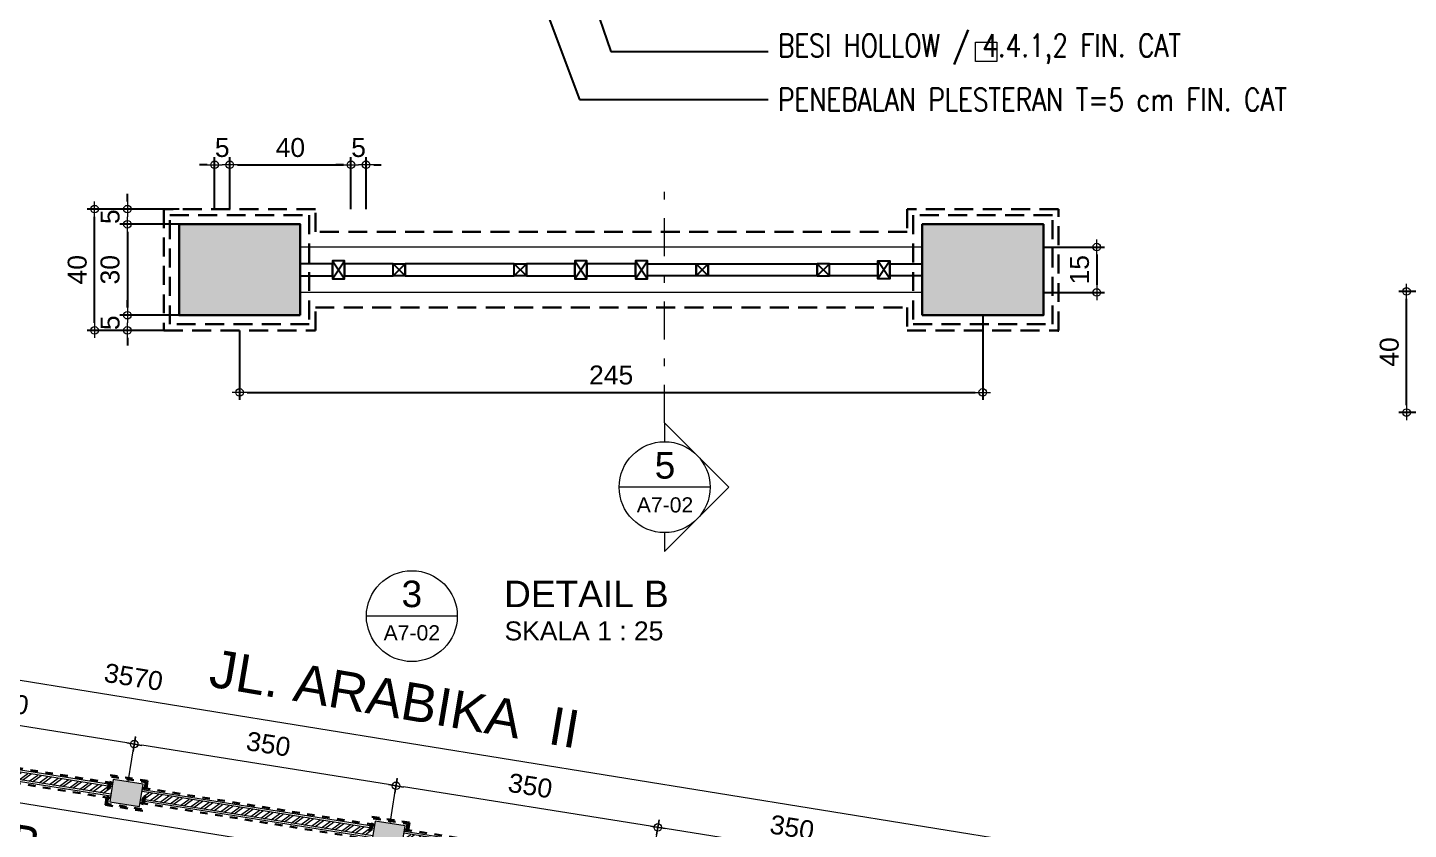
# Model space of a CAD drawing. Header units: millimetres. Extents: x -11 to 1625, y -267 to 195.
# Drawn here: x 852.22 to 870.45, y 96.79 to 107.38 of the extents above; entities that cross this region are included whole.
import ezdxf
from ezdxf import colors
from ezdxf.entities.mleader import LeaderData, LeaderLine
from ezdxf.enums import TextEntityAlignment as Align
from ezdxf.math import Vec2, Vec3

# ---------------------------------------------------------------- set-up
doc = ezdxf.new("R2010")
doc.units = ezdxf.units.MM
doc.linetypes.add('DASHDOT', pattern=[1, 0.5, -0.25, 0, -0.25])
doc.linetypes.add('DASHED2', pattern=[0.375, 0.25, -0.125])
for name, color, linetype, lineweight in [('ars', 11, 'Continuous', 5), ('CONCRETE', 8, 'Continuous', 5), ('dinding', 5, 'Continuous', 15), ('KOLOM', 1, 'Continuous', 30), ('lan', 7, 'Continuous', 15), ('not', 7, 'Continuous', 20), ('PAGAR', 4, 'Continuous', 18), ('TEXT KETERANGAN', 7, 'Continuous', 9), ('u', 6, 'Continuous', 20)]:
    doc.layers.add(name, color=color, linetype=linetype, lineweight=lineweight)
doc.layers.add('BESI', color=10, linetype='Continuous')
doc.styles.add('ATTR', font='romans.shx', dxfattribs={"width": 0.8, "height": 1.735066})
doc.styles.add('ISO', font='arial.ttf', dxfattribs={"width": 0.85})
doc.styles.add('S', font='SIMPLEX', dxfattribs={"width": 1.1})
doc.styles.get("Standard").update_dxf_attribs({"font": 'ARIALUNI.TTF'})
doc.dimstyles.new('SK-25', dxfattribs={"dimtxt": 0.25, "dimasz": 0.1, "dimexe": 0.1, "dimexo": 0, "dimgap": 0.1, "dimtad": 1, "dimdec": 0, "dimlfac": 25, "dimzin": 12, "dimdsep": 46, "dimtxsty": 'Standard', "dimblk": 'BULAT', "dimcen": 0.1, "dimclrd": 256, "dimadec": 0, "dimazin": 3, "dimtfac": 1, "dimtdec": 0, "dimtofl": 0, "dimtmove": 0, "dimatfit": 3, "dimldrblk": 'BULAT', "dimfxl": 0, "dimtolj": 1, "dimtzin": 0, "dimarcsym": 0})
doc.dimstyles.new('SK100', dxfattribs={"dimtxt": 0.25, "dimasz": 0.1, "dimexe": 0.1, "dimexo": 0, "dimgap": 0.15, "dimtad": 1, "dimdec": 0, "dimlfac": 100, "dimzin": 12, "dimdsep": 46, "dimtxsty": 'Standard', "dimblk": 'BULAT', "dimcen": 0.1, "dimclrd": 256, "dimclre": 256, "dimclrt": 256, "dimadec": 0, "dimazin": 3, "dimtfac": 1, "dimtdec": 0, "dimtofl": 0, "dimtmove": 0, "dimatfit": 3, "dimldrblk": 'BULAT', "dimfxl": 0, "dimtolj": 1, "dimtzin": 0, "dimlwd": -1, "dimlwe": -1, "dimarcsym": 0})

# ---------------------------------------------------------------- blocks, each defined once
blk = doc.blocks.new('DENAH PAGAR TYPEA2')
h = blk.add_hatch(color=256)
h.paths.add_polyline_path([(-1.0264, -0.025), (-1.4264, -0.025), (-1.4264, 0.275), (-1.0264, 0.275)], flags=17)
h.paths.add_polyline_path([(-1.4264, -0.025), (-1.0264, -0.025), (-1.0264, 0.275), (-1.4264, 0.275)])
at = {"layer": 'CONCRETE'}
for points in [[(-1.0264, -0.025), (-1.4264, -0.025), (-1.4264, 0.275), (-1.0264, 0.275)], [(1.0264, -0.025), (1.4264, -0.025), (1.4264, 0.275), (1.0264, 0.275)]]:
    blk.add_hatch(color=256, dxfattribs=at).paths.add_polyline_path(points)
at = {"layer": 'BESI'}
for points in [[(-0.92, 0.145), (-1.0264, 0.145), (-1.0264, 0.105), (-0.92, 0.105)], [(-0.72, 0.145), (-0.88, 0.145), (-0.88, 0.105), (-0.72, 0.105)], [(-0.32, 0.145), (-0.68, 0.145), (-0.68, 0.105), (-0.32, 0.105)], [(-0.12, 0.145), (-0.28, 0.145), (-0.28, 0.105), (-0.12, 0.105)], [(0.08, 0.145), (-0.08, 0.145), (-0.08, 0.105), (0.08, 0.105)], [(0.12, 0.145), (0.28, 0.145), (0.28, 0.105), (0.12, 0.105)], [(0.32, 0.145), (0.68, 0.145), (0.68, 0.105), (0.32, 0.105)], [(0.72, 0.145), (0.88, 0.145), (0.88, 0.105), (0.72, 0.105)], [(0.92, 0.145), (1.0264, 0.145), (1.0264, 0.105), (0.92, 0.105)]]:
    blk.add_lwpolyline(points, close=True, dxfattribs=at)
for points in [[(-0.92, 0.095), (-0.88, 0.095), (-0.88, 0.155), (-0.92, 0.155), (-0.92, 0.095), (-0.88, 0.155), (-0.92, 0.155), (-0.88, 0.095)], [(-0.72, 0.145), (-0.68, 0.145), (-0.68, 0.105), (-0.72, 0.105), (-0.72, 0.145), (-0.68, 0.105), (-0.68, 0.145), (-0.72, 0.105)], [(-0.72, 0.145), (-0.68, 0.145), (-0.68, 0.105), (-0.72, 0.105), (-0.72, 0.145), (-0.68, 0.105), (-0.68, 0.145), (-0.72, 0.105)], [(-0.32, 0.145), (-0.28, 0.145), (-0.28, 0.105), (-0.32, 0.105), (-0.32, 0.145), (-0.28, 0.105), (-0.28, 0.145), (-0.32, 0.105)], [(-0.32, 0.145), (-0.28, 0.145), (-0.28, 0.105), (-0.32, 0.105), (-0.32, 0.145), (-0.28, 0.105), (-0.28, 0.145), (-0.32, 0.105)], [(-0.12, 0.095), (-0.08, 0.095), (-0.08, 0.155), (-0.12, 0.155), (-0.12, 0.095), (-0.08, 0.155), (-0.12, 0.155), (-0.08, 0.095)], [(0.08, 0.095), (0.12, 0.095), (0.12, 0.155), (0.08, 0.155), (0.08, 0.095), (0.12, 0.155), (0.08, 0.155), (0.12, 0.095)], [(0.28, 0.145), (0.32, 0.145), (0.32, 0.105), (0.28, 0.105), (0.28, 0.145), (0.32, 0.105), (0.32, 0.145), (0.28, 0.105)], [(0.28, 0.145), (0.32, 0.145), (0.32, 0.105), (0.28, 0.105), (0.28, 0.145), (0.32, 0.105), (0.32, 0.145), (0.28, 0.105)], [(0.72, 0.145), (0.68, 0.145), (0.68, 0.105), (0.72, 0.105), (0.72, 0.145), (0.68, 0.105), (0.68, 0.145), (0.72, 0.105)], [(0.72, 0.145), (0.68, 0.145), (0.68, 0.105), (0.72, 0.105), (0.72, 0.145), (0.68, 0.105), (0.68, 0.145), (0.72, 0.105)], [(0.92, 0.095), (0.88, 0.095), (0.88, 0.155), (0.92, 0.155), (0.92, 0.095), (0.88, 0.155), (0.92, 0.155), (0.88, 0.095)]]:
    blk.add_lwpolyline(points, dxfattribs=at)
at = {"layer": 'dinding'}
for points in [[(-1.4264, -0.025), (-1.0264, -0.025), (-1.0264, 0.275), (-1.4264, 0.275)], [(1.4264, -0.025), (1.0264, -0.025), (1.0264, 0.275), (1.4264, 0.275)]]:
    blk.add_lwpolyline(points, close=True, dxfattribs=at)
at = {"layer": 'KOLOM', "linetype": 'DASHED2', "ltscale": 0.25}
blk.add_lwpolyline([(-0.9764, 0.25), (-0.9764, 0.325), (-1.4764, 0.325), (-1.4764, -0.075), (-0.9764, -0.075), (-0.9764, 0), (0.9764, 0), (0.9764, -0.075), (1.4764, -0.075), (1.4764, 0.325), (0.9764, 0.325), (0.9764, 0.25), (-0.9764, 0.25)], dxfattribs=at)
for points in [[(-0.9964, -0.055), (-1.4564, -0.055), (-1.4564, 0.305), (-0.9964, 0.305)], [(0.9964, -0.055), (1.4564, -0.055), (1.4564, 0.305), (0.9964, 0.305)]]:
    blk.add_lwpolyline(points, close=True, dxfattribs=at)
at = {"layer": 'KOLOM'}
for points in [[(-1.0264, -0.025), (-1.4264, -0.025), (-1.4264, 0.275), (-1.0264, 0.275)], [(1.0264, -0.025), (1.4264, -0.025), (1.4264, 0.275), (1.0264, 0.275)]]:
    blk.add_lwpolyline(points, close=True, dxfattribs=at)
at = {"layer": 'lan'}
blk.add_line((1.4764, -0.0802), (1.4764, -0.075), dxfattribs=at)
at = {"layer": 'PAGAR'}
for p, q in [((1.0264, 0.2), (-1.0264, 0.2)), ((1.0264, 0.05), (-1.0264, 0.05))]:
    blk.add_line(p, q, dxfattribs=at)
blk = doc.blocks.new('Ndtpd')
blk.add_line((0.747, 0), (-0.747, 0))
blk.add_circle((0, 0), 0.747)
at = {"flags": 4}
for tag, height, p in [('NO', 0.5, (0, 0.148)), ('NOLBR', 0.3, (0, -0.398))]:
    blk.add_attdef(tag, text='', height=height, dxfattribs=at).set_placement(p, align=Align.CENTER)
for tag, p, height in [('NDTPD', (1.516, 0.148), 0.5), ('SKALA', (1.523, -0.398), 0.3)]:
    blk.add_attdef(tag, p, '', height=height, dxfattribs=at)
blk = doc.blocks.new('BULAT')
for p, q in [((-1, 0), (1, 0)), ((0, -1), (0, 1))]:
    blk.add_line(p, q)
blk.add_circle((0, 0), 0.5)
blk = doc.blocks.new('*D679')
at = {"layer": 'Defpoints', "color": 0}
for p in [(864.833, 103.579), (855.022, 103.379), (864.833, 102.56)]:
    blk.add_point(p, dxfattribs=at)
at = {"layer": 'u', "color": 0, "lineweight": -2}
for p, q in [((864.833, 103.579), (864.833, 102.46)), ((855.022, 103.379), (855.022, 102.46))]:
    blk.add_line(p, q, dxfattribs=at)
at = {"layer": 'u', "lineweight": -2}
blk.add_line((855.122, 102.56), (864.733, 102.56), dxfattribs=at)
at = {"layer": 'u', "lineweight": -2, "xscale": 0.1, "yscale": 0.1, "zscale": 0.1, "rotation": 180}
blk.add_blockref('BULAT', (855.022, 102.56), dxfattribs=at)
at = {"layer": 'u', "lineweight": -2, "xscale": 0.1, "yscale": 0.1, "zscale": 0.1}
blk.add_blockref('BULAT', (864.833, 102.56), dxfattribs=at)
at = {"layer": 'u', "color": 0, "insert": (859.927, 102.788), "char_height": 0.25, "attachment_point": 5}
blk.add_mtext('\\A1;245', dxfattribs=at)
blk = doc.blocks.new('*D680')
at = {"layer": 'Defpoints', "color": 0}
for p in [(854.222, 104.779), (853.54, 103.579), (854.222, 103.579)]:
    blk.add_point(p, dxfattribs=at)
at = {"layer": 'u', "color": 0, "lineweight": -2}
for p, q in [((854.222, 104.779), (853.44, 104.779)), ((854.222, 103.579), (853.44, 103.579))]:
    blk.add_line(p, q, dxfattribs=at)
at = {"layer": 'u', "lineweight": -2}
blk.add_line((853.54, 104.679), (853.54, 103.679), dxfattribs=at)
at = {"layer": 'u', "lineweight": -2, "xscale": 0.1, "yscale": 0.1, "zscale": 0.1}
for p, rotation in [((853.54, 104.779), 90), ((853.54, 103.579), 270)]:
    blk.add_blockref('BULAT', p, dxfattribs=dict(at, rotation=rotation))
at = {"layer": 'u', "color": 0, "insert": (853.312, 104.179), "char_height": 0.25, "attachment_point": 5, "rotation": 90}
blk.add_mtext('\\A1;30', dxfattribs=at)
blk = doc.blocks.new('*D681')
at = {"layer": 'Defpoints', "color": 0}
for p in [(853.54, 104.979), (854.222, 104.979), (854.222, 104.779)]:
    blk.add_point(p, dxfattribs=at)
at = {"layer": 'u', "lineweight": -2}
for p, q in [((853.54, 105.079), (853.54, 105.179)), ((853.54, 104.679), (853.54, 104.579))]:
    blk.add_line(p, q, dxfattribs=at)
at = {"layer": 'u', "color": 0, "lineweight": -2}
for p, q in [((854.222, 104.979), (853.44, 104.979)), ((854.222, 104.779), (853.44, 104.779))]:
    blk.add_line(p, q, dxfattribs=at)
at = {"layer": 'u', "lineweight": -2, "xscale": 0.1, "yscale": 0.1, "zscale": 0.1}
for p, rotation in [((853.54, 104.979), 270), ((853.54, 104.779), 90)]:
    blk.add_blockref('BULAT', p, dxfattribs=dict(at, rotation=rotation))
at = {"layer": 'u', "color": 0, "insert": (853.313, 104.879), "char_height": 0.25, "attachment_point": 5, "rotation": 90}
blk.add_mtext('\\A1;5', dxfattribs=at)
blk = doc.blocks.new('*D678')
at = {"layer": 'Defpoints', "color": 0}
for p in [(854.222, 103.579), (853.54, 103.379), (854.222, 103.379)]:
    blk.add_point(p, dxfattribs=at)
at = {"layer": 'u', "lineweight": -2}
for p, q in [((853.54, 103.679), (853.54, 103.779)), ((853.54, 103.279), (853.54, 103.179))]:
    blk.add_line(p, q, dxfattribs=at)
at = {"layer": 'u', "color": 0, "lineweight": -2}
for p, q in [((854.222, 103.579), (853.44, 103.579)), ((854.222, 103.379), (853.44, 103.379))]:
    blk.add_line(p, q, dxfattribs=at)
at = {"layer": 'u', "lineweight": -2, "xscale": 0.1, "yscale": 0.1, "zscale": 0.1}
for p, rotation in [((853.54, 103.579), 270), ((853.54, 103.379), 90)]:
    blk.add_blockref('BULAT', p, dxfattribs=dict(at, rotation=rotation))
at = {"layer": 'u', "color": 0, "insert": (853.313, 103.479), "char_height": 0.25, "attachment_point": 5, "rotation": 90}
blk.add_mtext('\\A1;5', dxfattribs=at)
blk = doc.blocks.new('*D682')
at = {"layer": 'Defpoints', "color": 0}
for p in [(853.107, 104.979), (854.022, 104.979), (854.022, 103.379)]:
    blk.add_point(p, dxfattribs=at)
at = {"layer": 'u', "color": 0, "lineweight": -2}
for p, q in [((854.022, 104.979), (853.007, 104.979)), ((854.022, 103.379), (853.007, 103.379))]:
    blk.add_line(p, q, dxfattribs=at)
at = {"layer": 'u', "lineweight": -2}
blk.add_line((853.107, 103.479), (853.107, 104.879), dxfattribs=at)
at = {"layer": 'u', "lineweight": -2, "xscale": 0.1, "yscale": 0.1, "zscale": 0.1}
for p, rotation in [((853.107, 104.979), 90), ((853.107, 103.379), 270)]:
    blk.add_blockref('BULAT', p, dxfattribs=dict(at, rotation=rotation))
at = {"layer": 'u', "color": 0, "insert": (852.879, 104.179), "char_height": 0.25, "attachment_point": 5, "rotation": 90}
blk.add_mtext('\\A1;40', dxfattribs=at)
blk = doc.blocks.new('*D737')
at = {"layer": 'Defpoints', "color": 0}
for p in [(870.427, 103.893), (871.342, 103.893), (871.342, 102.293)]:
    blk.add_point(p, dxfattribs=at)
at = {"layer": 'u', "color": 0, "lineweight": -2}
for p, q in [((871.342, 103.893), (870.327, 103.893)), ((871.342, 102.293), (870.327, 102.293))]:
    blk.add_line(p, q, dxfattribs=at)
at = {"layer": 'u', "lineweight": -2}
blk.add_line((870.427, 102.393), (870.427, 103.793), dxfattribs=at)
at = {"layer": 'u', "lineweight": -2, "xscale": 0.1, "yscale": 0.1, "zscale": 0.1}
for p, rotation in [((870.427, 103.893), 90), ((870.427, 102.293), 270)]:
    blk.add_blockref('BULAT', p, dxfattribs=dict(at, rotation=rotation))
at = {"layer": 'u', "color": 0, "insert": (870.2, 103.093), "char_height": 0.25, "attachment_point": 5, "rotation": 90}
blk.add_mtext('\\A1;40', dxfattribs=at)
blk = doc.blocks.new('*D738')
at = {"layer": 'Defpoints', "color": 0}
for p in [(865.633, 104.479), (865.633, 103.879), (866.338, 103.879)]:
    blk.add_point(p, dxfattribs=at)
at = {"layer": 'u', "color": 0, "lineweight": -2}
for p, q in [((865.633, 104.479), (866.438, 104.479)), ((865.633, 103.879), (866.438, 103.879))]:
    blk.add_line(p, q, dxfattribs=at)
at = {"layer": 'u', "lineweight": -2}
blk.add_line((866.338, 104.379), (866.338, 103.979), dxfattribs=at)
at = {"layer": 'u', "lineweight": -2, "xscale": 0.1, "yscale": 0.1, "zscale": 0.1}
for p, rotation in [((866.338, 104.479), 90), ((866.338, 103.879), 270)]:
    blk.add_blockref('BULAT', p, dxfattribs=dict(at, rotation=rotation))
at = {"layer": 'u', "color": 0, "insert": (866.111, 104.179), "char_height": 0.25, "attachment_point": 5, "rotation": 90}
blk.add_mtext('\\A1;15', dxfattribs=at)
blk = doc.blocks.new('Npkn')
for p, q in [((0, 0.849), (0.849, 0)), ((0, 0.849), (0, 0.6)), ((0.6, 0), (-0.6, 0)), ((0, -0.849), (0.849, 0)), ((0, -0.6), (0, -0.849))]:
    blk.add_line(p, q)
blk.add_circle((0, 0), 0.6)
at = {"color": 5, "style": 'S', "width": 0.75, "flags": 4}
blk.add_attdef('NO', text='', height=0.3, dxfattribs=at).set_placement((0.005, 0.113), align=Align.CENTER)
at = {"style": 'S', "width": 0.75, "flags": 4}
blk.add_attdef('NOLBR', text='', height=0.2, dxfattribs=at).set_placement((0.005, -0.334), align=Align.CENTER)
blk = doc.blocks.new('*D3011')
at = {"layer": 'Defpoints', "color": 0}
for p in [(854.692, 105.564), (854.692, 104.979), (854.892, 104.979)]:
    blk.add_point(p, dxfattribs=at)
at = {"layer": 'u', "lineweight": -2}
for p, q in [((854.592, 105.564), (854.492, 105.564)), ((854.992, 105.564), (855.092, 105.564))]:
    blk.add_line(p, q, dxfattribs=at)
at = {"layer": 'u', "color": 0, "lineweight": -2}
for p, q in [((854.692, 104.979), (854.692, 105.664)), ((854.892, 104.979), (854.892, 105.664))]:
    blk.add_line(p, q, dxfattribs=at)
at = {"layer": 'u', "lineweight": -2, "xscale": 0.1, "yscale": 0.1, "zscale": 0.1}
blk.add_blockref('BULAT', (854.692, 105.564), dxfattribs=at)
at = {"layer": 'u', "lineweight": -2, "xscale": 0.1, "yscale": 0.1, "zscale": 0.1, "rotation": 180}
blk.add_blockref('BULAT', (854.892, 105.564), dxfattribs=at)
at = {"layer": 'u', "color": 0, "insert": (854.792, 105.791), "char_height": 0.25, "attachment_point": 5}
blk.add_mtext('\\A1;5', dxfattribs=at)
blk = doc.blocks.new('*D3012')
at = {"layer": 'Defpoints', "color": 0}
for p in [(856.692, 105.564), (856.492, 104.979), (856.692, 104.979)]:
    blk.add_point(p, dxfattribs=at)
at = {"layer": 'u', "lineweight": -2}
for p, q in [((856.392, 105.564), (856.292, 105.564)), ((856.792, 105.564), (856.892, 105.564))]:
    blk.add_line(p, q, dxfattribs=at)
at = {"layer": 'u', "color": 0, "lineweight": -2}
for p, q in [((856.492, 104.979), (856.492, 105.664)), ((856.692, 104.979), (856.692, 105.664))]:
    blk.add_line(p, q, dxfattribs=at)
at = {"layer": 'u', "lineweight": -2, "xscale": 0.1, "yscale": 0.1, "zscale": 0.1}
blk.add_blockref('BULAT', (856.492, 105.564), dxfattribs=at)
at = {"layer": 'u', "lineweight": -2, "xscale": 0.1, "yscale": 0.1, "zscale": 0.1, "rotation": 180}
blk.add_blockref('BULAT', (856.692, 105.564), dxfattribs=at)
at = {"layer": 'u', "color": 0, "insert": (856.592, 105.791), "char_height": 0.25, "attachment_point": 5}
blk.add_mtext('\\A1;5', dxfattribs=at)
blk = doc.blocks.new('*D3013')
at = {"layer": 'Defpoints', "color": 0}
for p in [(856.492, 105.564), (854.892, 104.979), (856.492, 104.979)]:
    blk.add_point(p, dxfattribs=at)
at = {"layer": 'u', "color": 0, "lineweight": -2}
for p, q in [((854.892, 104.979), (854.892, 105.664)), ((856.492, 104.979), (856.492, 105.664))]:
    blk.add_line(p, q, dxfattribs=at)
at = {"layer": 'u', "lineweight": -2}
blk.add_line((854.992, 105.564), (856.392, 105.564), dxfattribs=at)
at = {"layer": 'u', "lineweight": -2, "xscale": 0.1, "yscale": 0.1, "zscale": 0.1, "rotation": 180}
blk.add_blockref('BULAT', (854.892, 105.564), dxfattribs=at)
at = {"layer": 'u', "lineweight": -2, "xscale": 0.1, "yscale": 0.1, "zscale": 0.1}
blk.add_blockref('BULAT', (856.492, 105.564), dxfattribs=at)
at = {"layer": 'u', "color": 0, "insert": (855.692, 105.791), "char_height": 0.25, "attachment_point": 5}
blk.add_mtext('\\A1;40', dxfattribs=at)
blk = doc.blocks.new('*D3293')
at = {"layer": 'Defpoints', "color": 0}
for p in [(835.789, 100.341), (871.199, 95.678), (871.031, 94.64)]:
    blk.add_point(p, dxfattribs=at)
at = {"layer": 'u'}
for p, q in [((835.789, 100.341), (835.973, 101.477)), ((836.056, 101.362), (871.1, 95.694)), ((871.031, 94.64), (871.215, 95.776))]:
    blk.add_line(p, q, dxfattribs=at)
at = {"layer": 'u', "xscale": 0.1, "yscale": 0.1, "zscale": 0.1}
for p, rotation in [((835.957, 101.378), 170.8113415547751), ((871.199, 95.678), 350.8113415547751)]:
    blk.add_blockref('BULAT', p, dxfattribs=dict(at, rotation=rotation))
at = {"layer": 'u', "insert": (853.622, 98.802), "char_height": 0.25, "attachment_point": 5, "rotation": 350.8113}
blk.add_mtext('\\A1;3570', dxfattribs=at)
blk = doc.blocks.new('PAGAR TYPE-B')
at = {"layer": 'ars'}
h = blk.add_hatch(dxfattribs=at)
h.set_pattern_fill('ANSI32', color=256, scale=0.01, style=0)
h.set_pattern_definition([(45, (-1.52, 0.075), (-0.067352, 0.067352), []), (45, (-1.4751, 0.075), (-0.067352, 0.067352), [])])
h.paths.add_polyline_path([(-1.52, 0.175), (-1.52, 0.075), (1.52, 0.075), (1.52, 0.175)])
at = {"layer": 'CONCRETE'}
for points in [[(-1.95, -0.025), (-1.55, -0.025), (-1.55, 0.275), (-1.95, 0.275)], [(1.55, -0.025), (1.95, -0.025), (1.95, 0.275), (1.55, 0.275)]]:
    blk.add_hatch(color=256, dxfattribs=at).paths.add_polyline_path(points)
at = {"layer": 'dinding'}
for p, q in [((1.55, 0.2), (-1.55, 0.2)), ((1.55, 0.05), (-1.55, 0.05))]:
    blk.add_line(p, q, dxfattribs=at)
for points in [[(-1.95, -0.025), (-1.55, -0.025), (-1.55, 0.275), (-1.95, 0.275)], [(1.55, -0.025), (1.95, -0.025), (1.95, 0.275), (1.55, 0.275)]]:
    blk.add_lwpolyline(points, close=True, dxfattribs=at)
at = {"layer": 'KOLOM', "linetype": 'DASHED2', "ltscale": 0.25}
for p, q in [((1.55, 0.225), (-1.55, 0.225)), ((1.55, 0.025), (-1.55, 0.025))]:
    blk.add_line(p, q, dxfattribs=at)
for points in [[(-1.5, -0.075), (-2, -0.075), (-2, 0.325), (-1.5, 0.325)], [(-1.52, -0.055), (-1.98, -0.055), (-1.98, 0.305), (-1.52, 0.305)], [(2, -0.075), (1.5, -0.075), (1.5, 0.325), (2, 0.325)], [(1.98, -0.055), (1.52, -0.055), (1.52, 0.305), (1.98, 0.305)]]:
    blk.add_lwpolyline(points, close=True, dxfattribs=at)
at = {"layer": 'PAGAR'}
for p, q in [((1.55, 0.175), (-1.55, 0.175)), ((1.55, 0.075), (-1.55, 0.075))]:
    blk.add_line(p, q, dxfattribs=at)
blk = doc.blocks.new('*D3297')
at = {"layer": 'Defpoints', "color": 0}
for p in [(860.543, 96.818), (860.464, 96.321), (863.921, 95.771)]:
    blk.add_point(p, dxfattribs=at)
at = {"layer": 'u'}
for p, q in [((860.464, 96.321), (860.559, 96.916)), ((863.901, 96.283), (860.642, 96.802)), ((863.921, 95.771), (864.016, 96.366))]:
    blk.add_line(p, q, dxfattribs=at)
at = {"layer": 'u', "xscale": 0.1, "yscale": 0.1, "zscale": 0.1}
for p, rotation in [((860.543, 96.818), 170.9597525756951), ((864, 96.268), 350.9597525756952)]:
    blk.add_blockref('BULAT', p, dxfattribs=dict(at, rotation=rotation))
at = {"layer": 'u', "insert": (862.315, 96.817), "char_height": 0.25, "attachment_point": 5, "rotation": 350.9598}
blk.add_mtext('\\A1;350', dxfattribs=at)
blk = doc.blocks.new('*D3298')
at = {"layer": 'Defpoints', "color": 0}
for p in [(857.087, 97.367), (857.008, 96.871), (860.464, 96.321)]:
    blk.add_point(p, dxfattribs=at)
at = {"layer": 'u'}
for p, q in [((857.008, 96.871), (857.103, 97.466)), ((860.445, 96.833), (857.186, 97.352)), ((860.464, 96.321), (860.559, 96.916))]:
    blk.add_line(p, q, dxfattribs=at)
at = {"layer": 'u', "xscale": 0.1, "yscale": 0.1, "zscale": 0.1}
for p, rotation in [((857.087, 97.367), 170.9597525756951), ((860.543, 96.818), 350.9597525756952)]:
    blk.add_blockref('BULAT', p, dxfattribs=dict(at, rotation=rotation))
at = {"layer": 'u', "insert": (858.859, 97.367), "char_height": 0.25, "attachment_point": 5, "rotation": 350.9598}
blk.add_mtext('\\A1;350', dxfattribs=at)
blk = doc.blocks.new('*D3299')
at = {"layer": 'Defpoints', "color": 0}
for p in [(853.63, 97.917), (853.551, 97.421), (857.008, 96.871)]:
    blk.add_point(p, dxfattribs=at)
at = {"layer": 'u'}
for p, q in [((853.551, 97.421), (853.646, 98.016)), ((856.988, 97.383), (853.729, 97.902)), ((857.008, 96.871), (857.103, 97.466))]:
    blk.add_line(p, q, dxfattribs=at)
at = {"layer": 'u', "xscale": 0.1, "yscale": 0.1, "zscale": 0.1}
for p, rotation in [((853.63, 97.917), 170.9597525756951), ((857.087, 97.367), 350.9597525756952)]:
    blk.add_blockref('BULAT', p, dxfattribs=dict(at, rotation=rotation))
at = {"layer": 'u', "insert": (855.402, 97.917), "char_height": 0.25, "attachment_point": 5, "rotation": 350.9598}
blk.add_mtext('\\A1;350', dxfattribs=at)
blk = doc.blocks.new('*D3300')
at = {"layer": 'Defpoints', "color": 0}
for p in [(850.174, 98.467), (850.095, 97.971), (853.551, 97.421)]:
    blk.add_point(p, dxfattribs=at)
at = {"layer": 'u'}
for p, q in [((850.095, 97.971), (850.19, 98.566)), ((853.532, 97.933), (850.273, 98.452)), ((853.551, 97.421), (853.646, 98.016))]:
    blk.add_line(p, q, dxfattribs=at)
at = {"layer": 'u', "xscale": 0.1, "yscale": 0.1, "zscale": 0.1}
for p, rotation in [((850.174, 98.467), 170.9597525756951), ((853.63, 97.917), 350.9597525756952)]:
    blk.add_blockref('BULAT', p, dxfattribs=dict(at, rotation=rotation))
at = {"layer": 'u', "insert": (851.946, 98.467), "char_height": 0.25, "attachment_point": 5, "rotation": 350.9598}
blk.add_mtext('\\A1;350', dxfattribs=at)

msp = doc.modelspace()

# ---------------------------------------------------------------- linework, layer by layer
at = {"layer": 'not', "linetype": 'DASHDOT'}
msp.add_line((860.6325744, 102.1578393), (860.6325744, 105.2910703), dxfattribs=at)
at = {"layer": 'TEXT KETERANGAN'}
msp.add_lwpolyline([(864.7367235, 107.1851298), (865.0200965, 107.1851298), (865.0200965, 106.9284695), (864.7367235, 106.9284695)], close=True, dxfattribs=at)
at = {"layer": 'TEXT KETERANGAN', "color": 6}
msp.add_lwpolyline([(848.199202, 97.7772686), (860.3385165, 95.8166009), (860.0353982, 93.9398685), (847.8960837, 95.9005361)], close=True, dxfattribs=at)

# ---------------------------------------------------------------- block references
at = {"xscale": 4, "yscale": 4, "zscale": 4}
msp.add_blockref('DENAH PAGAR TYPEA2', (859.9271614, 103.6788411), dxfattribs=at)
at = {"rotation": 350.9597525756608}
for p in [(851.7798777, 97.4242236), (855.2364014, 96.8742748), (858.6929252, 96.324326)]:
    msp.add_blockref('PAGAR TYPE-B', p, dxfattribs=at)
at = {"layer": 'not'}
ref = msp.add_blockref('Npkn', (860.6325744, 101.3093112), dxfattribs=at)
ref.add_attrib('NO', '5', dxfattribs={"layer": '0', "height": 0.35, "flags": 4}).set_placement((860.63734, 101.4222138), align=Align.CENTER)
ref.add_attrib('NOLBR', 'A7-02', dxfattribs={"layer": '0', "height": 0.2, "flags": 4}).set_placement((860.63734, 100.9750734), align=Align.CENTER)
ref = msp.add_blockref('Ndtpd', (857.2959491, 99.6068628), dxfattribs=dict(at, xscale=0.803212851405533, yscale=0.8032128514056467, zscale=0.8032128514056226))
ref.add_attrib('NO', '3', dxfattribs={"layer": '0', "height": 0.35, "flags": 4}).set_placement((857.2956219, 99.7253886), align=Align.CENTER)
ref.add_attrib('NDTPD', 'DETAIL B', (858.5136337, 99.7253886), dxfattribs={"layer": '0', "height": 0.35, "flags": 4})
ref.add_attrib('NOLBR', 'A7-02', dxfattribs={"layer": '0', "height": 0.2, "flags": 4}).set_placement((857.2956219, 99.2868929), align=Align.CENTER)
ref.add_attrib('SKALA', 'SKALA 1 : 25', (858.5194338, 99.2868929), dxfattribs={"layer": '0', "height": 0.25, "flags": 4})

# ---------------------------------------------------------------- texts
at = {"layer": 'not', "insert": (854.4827146, 99.208929), "char_height": 0.5, "attachment_point": 1, "rotation": 350.39052035}
msp.add_mtext_dynamic_manual_height_columns('\\pi0.20286;JL. ARABIKA  II', width=5.253610777, gutter_width=12.5, heights=[0], dxfattribs=at)
at = {"layer": 'TEXT KETERANGAN', "style": 'ISO', "width": 0.85}
msp.add_text('PAGAR TYPE-B', height=0.476270163, rotation=350.82516999, dxfattribs=at).set_placement((848.2123284, 97.0033902))

# ---------------------------------------------------------------- dimensions: what is measured, and where the dimension line sits
at = {"layer": 'u'}
for base, p1, p2, picture, middle in [((854.692067, 105.5637283), (854.892067, 104.9788411), (854.692067, 104.9788411), '*D3011', (854.792067, 105.5637283)), ((856.692067, 105.5637283), (856.492067, 104.9788411), (856.692067, 104.9788411), '*D3012', (856.592067, 105.5637283))]:
    dim = msp.add_linear_dim(base=base, p1=p1, p2=p2, dimstyle='SK-25', dxfattribs=at)
    dim.commit()
    dim.dimension.update_dxf_attribs({"geometry": picture, "text_midpoint": middle, "dimtype": 160})
for base, p1, p2, picture, middle in [((856.492067, 105.5637283), (854.892067, 104.9788411), (856.492067, 104.9788411), '*D3013', (855.692067, 105.7914568)), ((864.8325744, 102.5602658), (855.0217484, 103.3788411), (864.8325744, 103.5788411), '*D679', (859.9271614, 102.7879943))]:
    dim = msp.add_linear_dim(base=base, p1=p1, p2=p2, dimstyle='SK-25', dxfattribs=at)
    dim.commit()
    dim.dimension.update_dxf_attribs({"geometry": picture, "text_midpoint": middle})
for base, p1, p2, picture, middle in [((853.1070068, 104.9788411), (854.0217484, 103.3788411), (854.0217484, 104.9788411), '*D682', (852.8792783, 104.1788411)), ((853.5398494, 103.5788411), (854.2217484, 104.7788411), (854.2217484, 103.5788411), '*D680', (853.3121209, 104.1788411)), ((866.3384353, 103.8788411), (865.6325744, 104.4788411), (865.6325744, 103.8788411), '*D738', (866.1107068, 104.1788411)), ((870.4272618, 103.8931413), (871.3420034, 102.2931413), (871.3420034, 103.8931413), '*D737', (870.1995333, 103.0931413))]:
    dim = msp.add_linear_dim(base=base, p1=p1, p2=p2, angle=90, dimstyle='SK-25', dxfattribs=at)
    dim.commit()
    dim.dimension.update_dxf_attribs({"geometry": picture, "text_midpoint": middle})
for base, p1, p2, angle, picture, middle in [((853.5398494, 104.9788411), (854.2217484, 104.7788411), (854.2217484, 104.9788411), 90, '*D681', (853.5398494, 104.8788411)), ((853.5398494, 103.3788411), (854.2217484, 103.5788411), (854.2217484, 103.3788411), 270, '*D678', (853.5398494, 103.4788411))]:
    dim = msp.add_linear_dim(base=base, p1=p1, p2=p2, angle=angle, dimstyle='SK-25', dxfattribs=at)
    dim.commit()
    dim.dimension.update_dxf_attribs({"geometry": picture, "text_midpoint": middle, "dimtype": 160})
dim = msp.add_aligned_dim(p1=(835.7889417, 100.3405698), p2=(871.030842, 94.6397863), distance=1.0513101, dimstyle='SK100', dxfattribs=at)
dim.commit()
dim.dimension.update_dxf_attribs({"geometry": '*D3293', "text_midpoint": (853.6221205, 98.8021623)})
for p1, p2, picture, middle in [((853.5513498, 97.4208332), (850.0948261, 97.970782), '*D3300', (851.9457378, 98.466683)), ((857.0078735, 96.8708844), (853.5513498, 97.4208332), '*D3299', (855.4022615, 97.9167342)), ((860.4643973, 96.3209356), (857.0078735, 96.8708844), '*D3298', (858.8587852, 97.3667854)), ((863.920921, 95.7709868), (860.4643973, 96.3209356), '*D3297', (862.315309, 96.8168366))]:
    dim = msp.add_aligned_dim(p1=p1, p2=p2, distance=-0.502843, dimstyle='SK100', override={"dimdec": 1}, dxfattribs=at)
    dim.commit()
    dim.dimension.update_dxf_attribs({"geometry": picture, "text_midpoint": middle})

# ---------------------------------------------------------------- leaders
at = {"layer": 'TEXT KETERANGAN'}
ml = msp.add_multileader_mtext('Standard', dxfattribs=at)
ml.set_content('{\\C90;BESI HOLLOW / 4.6.1,2 FIN. CAT}', color=256, style='ATTR')
ml.set_leader_properties()
ml.build(insert=Vec2(0, 0))
ml.multileader.update_dxf_attribs({"text_left_attachment_type": 2, "text_right_attachment_type": 2, "dogleg_length": 2.367, "arrow_head_size": 0.2637542})
ctx = ml.context
ctx.base_point, ctx.char_height, ctx.arrow_head_size, ctx.landing_gap_size, ctx.plane_origin = Vec3(861.9995176, 107.6975473), 0.3, 0.2637542, 0.1318771, Vec3(862.9645056, 106.793413)
ctx.left_attachment, ctx.right_attachment = 2, 2
notes = []
notes.append((ctx, [(0, (1, 1, 0), (861.1047933, 107.6975473), (1, 0), 0.8947242, [(0, [(861.1047933, 114.3013898)], 0, [])])]))
ctx.mtext.insert, ctx.mtext.flow_direction = Vec3(862.1313947, 107.9261188), 5
ml = msp.add_multileader_mtext('Standard', dxfattribs=at)
ml.set_content('{\\C90;BESI HOLLOW / 4.4.1,2 FIN. CAT}', color=256, style='ATTR')
ml.set_leader_properties()
ml.build(insert=Vec2(0, 0))
ml.multileader.update_dxf_attribs({"text_left_attachment_type": 2, "text_right_attachment_type": 2, "dogleg_length": 2.367, "arrow_head_size": 0.2637542})
ctx = ml.context
ctx.base_point, ctx.char_height, ctx.arrow_head_size, ctx.landing_gap_size, ctx.plane_origin = Vec3(861.9995176, 107.061055), 0.3, 0.2637542, 0.1318771, Vec3(862.9645056, 106.1569206)
ctx.left_attachment, ctx.right_attachment = 2, 2
notes.append((ctx, [(0, (1, 1, 0), (859.9236069, 107.061055), (1, 0), 2.0759106, [(0, [(858.318589, 111.6813898)], 0, [])])]))
ctx.mtext.insert, ctx.mtext.flow_direction = Vec3(862.1313947, 107.2896264), 5
ml = msp.add_multileader_mtext('Standard', dxfattribs=at)
ml.set_content('{\\C90;BESI HOLLOW / 4.6.1,2 FIN. CAT}', color=256, style='ATTR')
ml.set_leader_properties()
ml.build(insert=Vec2(0, 0))
ml.multileader.update_dxf_attribs({"text_left_attachment_type": 2, "text_right_attachment_type": 2, "dogleg_length": 2.367, "arrow_head_size": 0.2637542})
ctx = ml.context
ctx.base_point, ctx.char_height, ctx.arrow_head_size, ctx.landing_gap_size, ctx.plane_origin = Vec3(861.9995176, 107.6975473), 0.3, 0.2637542, 0.1318771, Vec3(862.9645056, 106.793413)
ctx.left_attachment, ctx.right_attachment = 2, 2
notes.append((ctx, [(0, (1, 1, 0), (860.3667092, 107.6975473), (1, 0), 1.6328084, [(0, [(859.118589, 111.3346158)], 0, [])])]))
ctx.mtext.insert, ctx.mtext.flow_direction = Vec3(862.1313947, 107.9261188), 5
ml = msp.add_multileader_mtext('Standard', dxfattribs=at)
ml.set_content('{\\C90;BESI HOLLOW / 4.6.1,2 FIN. CAT}', color=256, style='ATTR')
ml.set_leader_properties()
ml.build(insert=Vec2(0, 0))
ml.multileader.update_dxf_attribs({"text_left_attachment_type": 2, "text_right_attachment_type": 2, "dogleg_length": 2.367, "arrow_head_size": 0.2637542})
ctx = ml.context
ctx.base_point, ctx.char_height, ctx.arrow_head_size, ctx.landing_gap_size, ctx.plane_origin = Vec3(861.9995176, 107.6975473), 0.3, 0.2637542, 0.1318771, Vec3(862.9645056, 106.793413)
ctx.left_attachment, ctx.right_attachment = 2, 2
notes.append((ctx, [(0, (1, 1, 0), (860.9338466, 107.6975473), (1, 0), 1.0656709, [(0, [(859.918589, 110.7013898)], 0, [])])]))
ctx.mtext.insert, ctx.mtext.flow_direction = Vec3(862.1313947, 107.9261188), 5
ml = msp.add_multileader_mtext('Standard', dxfattribs=at)
ml.set_content('{\\C90;PENEBALAN PLESTERAN T=5 cm FIN. CAT}', color=256, style='ATTR')
ml.set_leader_properties()
ml.build(insert=Vec2(0, 0))
ml.multileader.update_dxf_attribs({"text_left_attachment_type": 2, "text_right_attachment_type": 2, "dogleg_length": 2.367, "arrow_head_size": 0.2637542})
ctx = ml.context
ctx.base_point, ctx.char_height, ctx.arrow_head_size, ctx.landing_gap_size, ctx.plane_origin = Vec3(861.9995176, 106.4245626), 0.3, 0.2637542, 0.1318771, Vec3(862.9645056, 105.5204282)
ctx.left_attachment, ctx.right_attachment = 2, 2
notes.append((ctx, [(0, (1, 1, 0), (859.506734, 106.4245626), (1, 0), 2.4927835, [(0, [(858.0930771, 110.2213898)], 0, [])])]))
ctx.mtext.insert, ctx.mtext.flow_direction = Vec3(862.1313947, 106.5745626), 5
for ctx, leaders in notes:
    for number, flags, end, landing, length, lines in leaders:
        leader = LeaderData()
        leader.index, (leader.has_last_leader_line, leader.has_dogleg_vector, leader.attachment_direction) = number, flags
        leader.last_leader_point, leader.dogleg_vector, leader.dogleg_length = Vec3(end), Vec3(landing), length
        for number, points, colour, breaks in lines:
            line = LeaderLine()
            line.index, line.vertices, line.color, line.breaks = number, Vec3.list(points), colors.encode_raw_color(colour), breaks
            leader.lines.append(line)
        ctx.leaders.append(leader)

doc.saveas('drawing.dxf')
